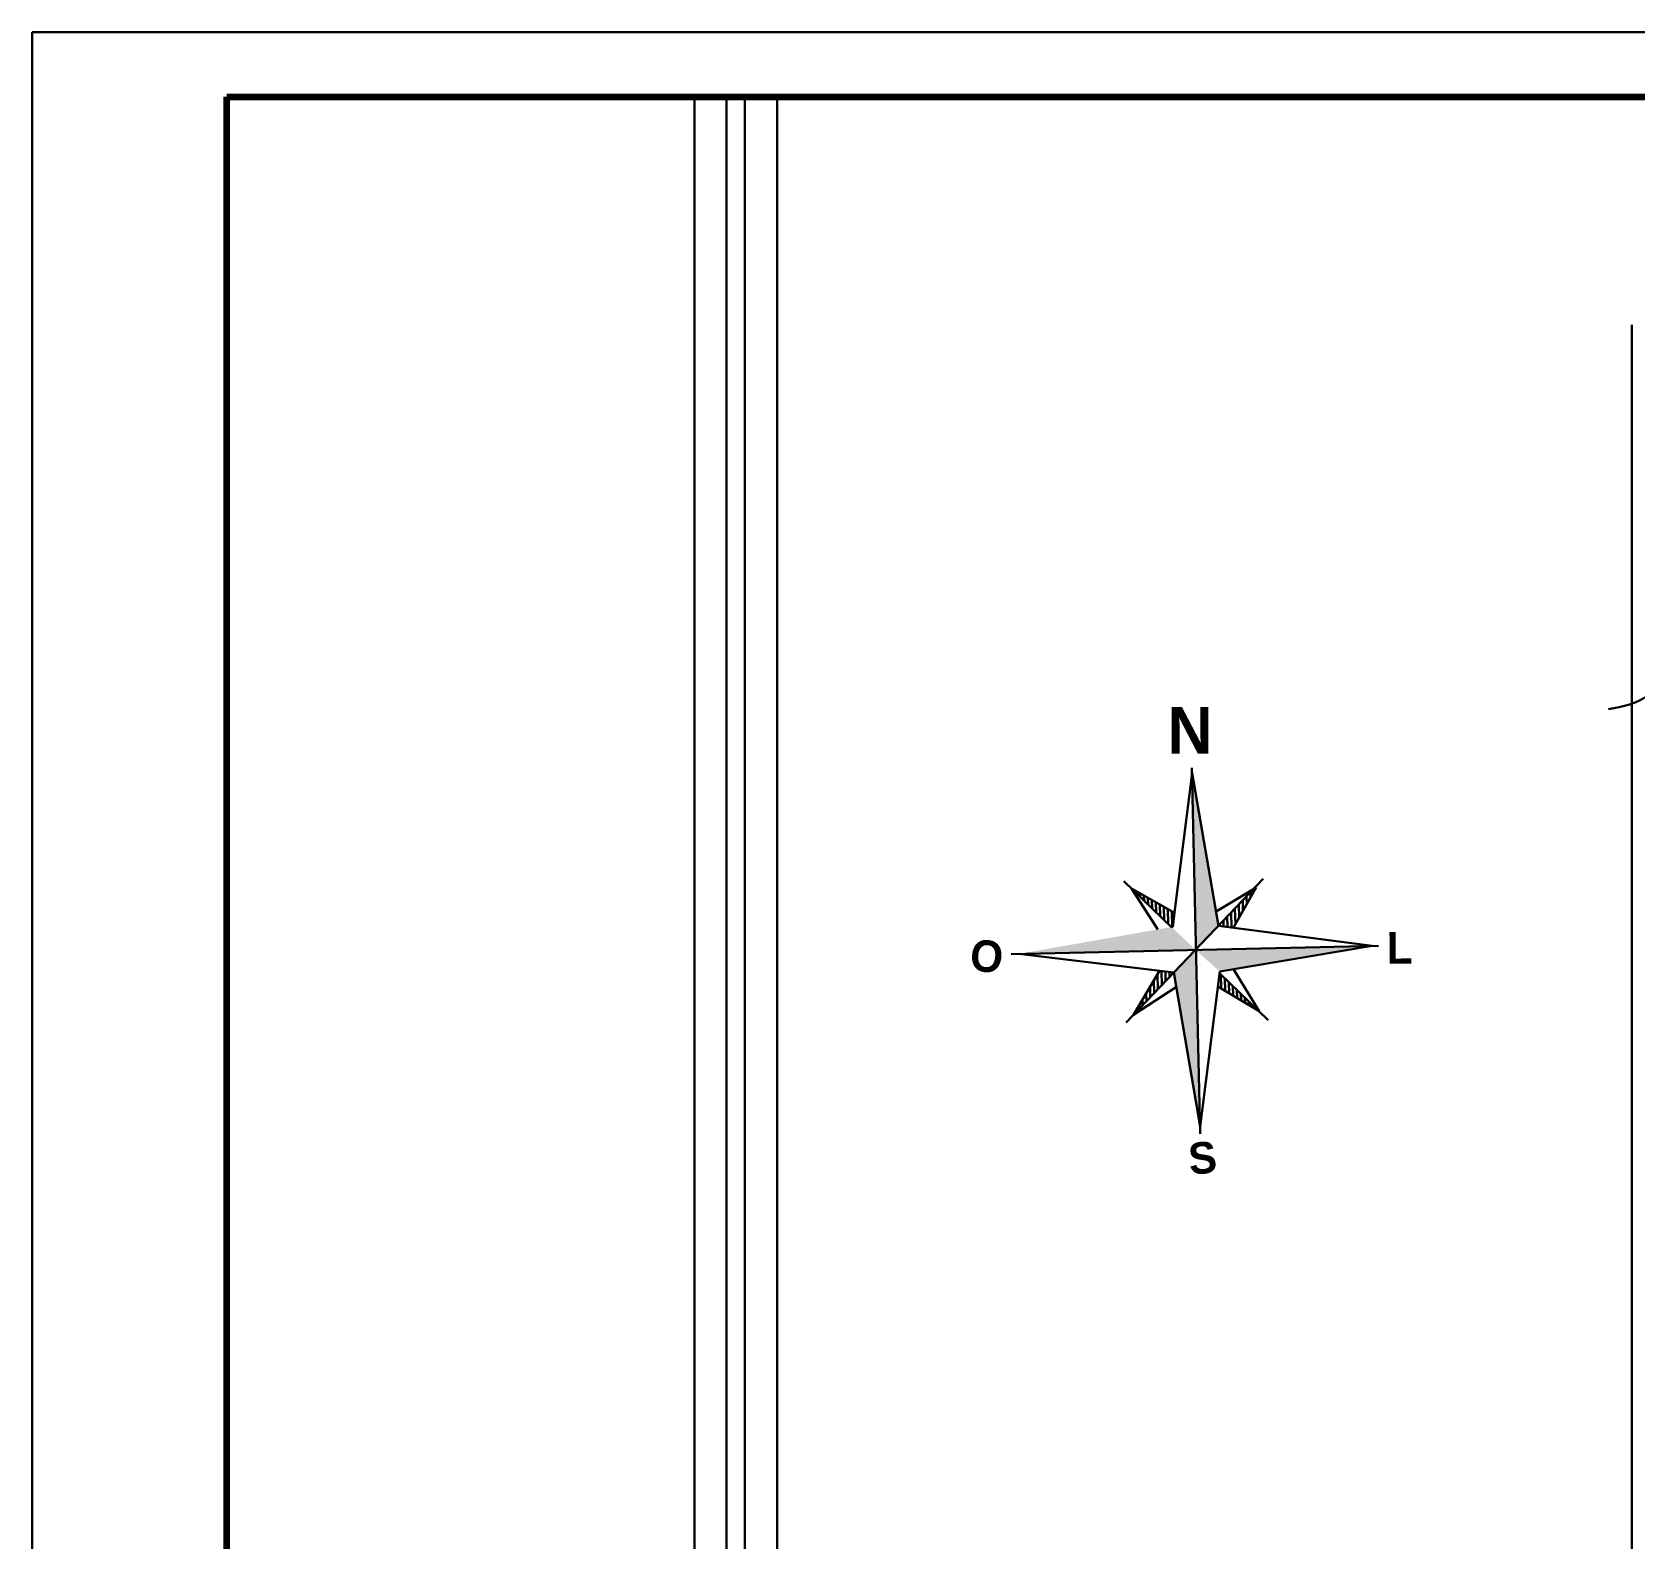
# Model space of a CAD drawing. Extents: x 15348.6 to 15438.1, y 2292.7 to 2368.6.
# Drawn here: x 15348.62 to 15366.06, y 2352.2 to 2368.6 of the extents above; entities that cross this region are included whole.
import ezdxf
from ezdxf.enums import TextEntityAlignment as Align

# ---------------------------------------------------------------- set-up
doc = ezdxf.new("R2010")
doc.units = 0
doc.header["$LTSCALE"] = 2
doc.header["$MEASUREMENT"] = 0
doc.layers.get('0').update_dxf_attribs({"linetype": 'CONTINUOUS', "lineweight": 30})
for name, color, linetype, lineweight in [('02', 1, 'CONTINUOUS', 30), ('12', 35, 'CONTINUOUS', 140), ('Hidro', 5, 'CONTINUOUS', 30), ('PLANTA', 255, 'CONTINUOUS', 30)]:
    doc.layers.add(name, color=color, linetype=linetype, lineweight=lineweight)
doc.styles.add('ROMANTICBOLD', font='romb____.pfb')

# ---------------------------------------------------------------- blocks, each defined once
blk = doc.blocks.new('N')
at = {"layer": 'PLANTA', "color": 5}
for p, q in [((-254.55, 164.7), (-251.95, 50.92)), ((-254.51, 163.01), (-259.82, 120.5)), ((-246.24, 115.6), (-254.51, 163.01)), ((-232.36, 130.13), (-274.99, 85.49)), ((-260.93, 115.19), (-275.73, 129.41)), ((-273.37, 127.16), (-265.13, 114.45)), ((-259.93, 119.65), (-273.37, 127.16)), ((-273.17, 126.96), (-273.18, 127.05)), ((-271.92, 125.75), (-271.93, 126.36)), ((-270.67, 124.55), (-270.69, 125.66)), ((-269.41, 123.34), (-269.45, 124.97)), ((-234.61, 127.46), (-247.01, 120.02)), ((-241.59, 114.99), (-234.61, 127.46)), ((-237.5, 122.3), (-237.55, 124.69)), ((-236.32, 124.4), (-236.35, 125.94)), ((-235.14, 126.51), (-235.15, 127.14)), ((-268.16, 122.13), (-268.21, 124.28)), ((-266.9, 120.93), (-266.96, 123.58)), ((-265.65, 119.72), (-265.72, 122.89)), ((-264.39, 118.52), (-264.48, 122.19)), ((-263.14, 117.31), (-263.24, 121.5)), ((-261.89, 116.11), (-261.99, 120.81)), ((-260.64, 115.24), (-260.75, 120.11)), ((-259.82, 120.5), (-260.48, 115.27)), ((-242.24, 115.07), (-242.34, 119.67)), ((-241.03, 115.98), (-241.15, 120.93)), ((-239.85, 118.09), (-239.95, 122.18)), ((-238.68, 120.19), (-238.75, 123.44)), ((-260.48, 115.27), (-260.93, 115.19)), ((-198.49, 109.34), (-246.24, 115.6)), ((-245.93, 115.56), (-245.94, 115.91)), ((-244.7, 115.4), (-244.74, 117.17)), ((-243.47, 115.23), (-243.54, 118.42)), ((-310.8, 106.78), (-196.52, 109.39)), ((-308.33, 106.83), (-260.15, 101.03)), ((-245.91, 101.36), (-198.49, 109.34)), ((-264.58, 101.56), (-272.75, 87.85)), ((-265.1, 95.85), (-265.21, 100.51)), ((-263.91, 97.1), (-264.01, 101.5)), ((-262.71, 98.36), (-262.78, 101.35)), ((-261.51, 99.61), (-261.55, 101.2)), ((-260.31, 100.86), (-260.32, 101.05)), ((-260.15, 101.03), (-252, 53.17)), ((-252, 53.17), (-245.91, 101.36)), ((-230.82, 86.25), (-245.98, 100.82)), ((-245.48, 96.1), (-245.58, 100.43)), ((-233.68, 88.98), (-241.6, 102.08)), ((-272.75, 87.85), (-259.39, 96.57)), ((-267.5, 93.34), (-267.57, 96.54)), ((-266.3, 94.59), (-266.39, 98.53)), ((-246.5, 96.71), (-233.68, 88.98)), ((-244.24, 95.35), (-244.33, 99.23)), ((-243, 94.6), (-243.07, 98.02)), ((-241.75, 93.85), (-241.82, 96.82)), ((-240.51, 93.1), (-240.57, 95.61)), ((-271.09, 89.58), (-271.12, 90.59)), ((-269.89, 90.83), (-269.93, 92.57)), ((-268.7, 92.09), (-268.75, 94.56)), ((-239.27, 92.35), (-239.31, 94.41)), ((-238.02, 91.59), (-238.06, 93.2)), ((-236.78, 90.84), (-236.8, 92)), ((-235.53, 90.09), (-235.55, 90.79)), ((-272.29, 88.32), (-272.3, 88.6)), ((-234.29, 89.34), (-234.3, 89.59))]:
    blk.add_line(p, q, dxfattribs=at)
for points in [[(-253.26, 108.24), (-246.24, 115.6), (-254.51, 163.01)], [(-308.33, 106.83), (-253.41, 108.09), (-308.33, 106.83), (-260.86, 115.2)], [(-252, 53.17), (-252, 53.17), (-260.15, 101.03), (-253.26, 108.24)], [(-245.91, 101.36), (-198.49, 109.34), (-253.41, 108.09), (-198.49, 109.34)]]:
    blk.add_solid(points, dxfattribs=at)
at = {"layer": 'PLANTA', "color": 7, "style": 'ROMANTICBOLD'}
for s, height, rotation, p in [('N', 14.49, 0.0062, (-262.14, 164.8)), ('O', 9.81, 354.5115, (-324.17, 98.8)), ('L', 9.81, 0.5115, (-193.88, 100.83)), ('S', 9.81, 5.248, (-254.88, 35.2))]:
    blk.add_text(s, height=height, rotation=rotation, dxfattribs=at).set_placement(p, align=Align.BOTTOM_LEFT)

msp = doc.modelspace()

# ---------------------------------------------------------------- linework, layer by layer
at = {"color": 7, "linetype": 'Continuous'}
for p, q in [((15355.825, 2367.897), (15355.825, 2340.867)), ((15356.175, 2367.897), (15356.175, 2341.147)), ((15356.375, 2367.897), (15356.375, 2341.262)), ((15356.725, 2367.897), (15356.725, 2343.536)), ((15366.025, 2365.417), (15366.025, 2351.039))]:
    msp.add_line(p, q, dxfattribs=at)
at = {"layer": '02', "linetype": 'Continuous'}
msp.add_line((15348.616, 2303.594), (15348.616, 2368.604), dxfattribs=at)
at = {"layer": '02'}
msp.add_line((15348.616, 2368.604), (15438.137, 2368.604), dxfattribs=at)
at = {"layer": '12', "color": 35, "linetype": 'Continuous'}
msp.add_line((15350.736, 2304.301), (15350.736, 2367.897), dxfattribs=at)
at = {"layer": '12', "color": 35}
msp.add_line((15350.736, 2367.897), (15437.431, 2367.897), dxfattribs=at)
at = {"layer": 'Hidro', "linetype": 'Continuous'}
msp.add_spline([(15369.147, 2363.384), (15367.98, 2362.995), (15367.749, 2362.596), (15366.951, 2362.271), (15366.446, 2361.736), (15366.194, 2361.379), (15365.774, 2361.232)], degree=3, dxfattribs=at)

# ---------------------------------------------------------------- block references
at = {"color": 7, "linetype": 'Continuous', "xscale": 0.035, "yscale": 0.035, "zscale": 0.035}
msp.add_blockref('N', (15370.148, 2354.83), dxfattribs=at)

doc.saveas('drawing.dxf')
